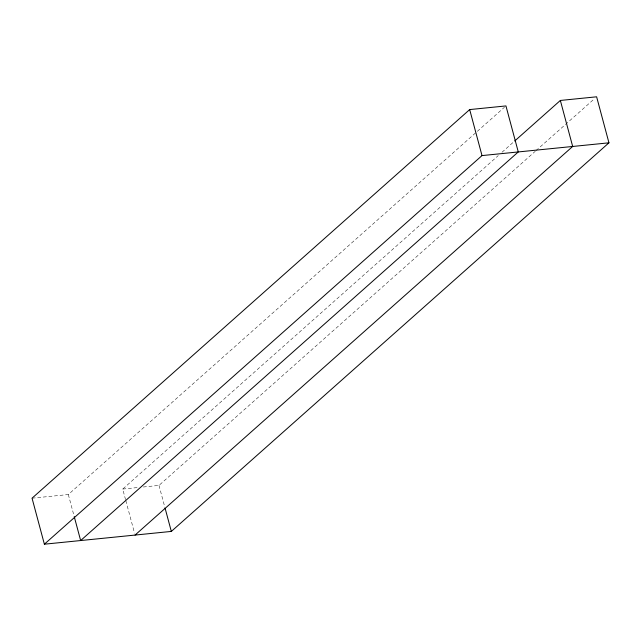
<?xml version="1.0" encoding="UTF-8"?>
<svg xmlns="http://www.w3.org/2000/svg" width="641" height="641" viewBox="0 0 641 641"><rect width="100%" height="100%" fill="white"/><g stroke="black" fill="none" stroke-linecap="round" stroke-linejoin="round"><path stroke-width="0.48" stroke-dasharray="3.21 2.4" d="M32.05 498.185L68.323 494.54L504.451 107.255M125.548 499.611L122.727 489.067L498.265 155.587M501.999 152.27L513.97 141.637M143.312 486.992L158.992 485.413L535.283 151.276M536.028 150.611L594.375 98.802M122.727 489.067L137.43 487.585M158.992 485.413L164.897 507.464M125.804 500.565L134.538 533.152M68.323 494.54L73.971 515.62"/><path stroke-width="0.96" d="M74.228 516.582L80.646 540.547L518.273 151.933L505.949 105.925L469.677 109.579L32.05 498.185L44.381 544.193L171.323 531.421L608.95 142.815L596.619 96.807L560.354 100.453L514.723 140.98M44.381 544.193L482.008 155.587L608.95 142.815M135.051 535.075L572.677 146.46L560.354 100.453M469.677 109.579L482.008 155.587M165.154 508.417L171.323 531.421"/></g></svg>
